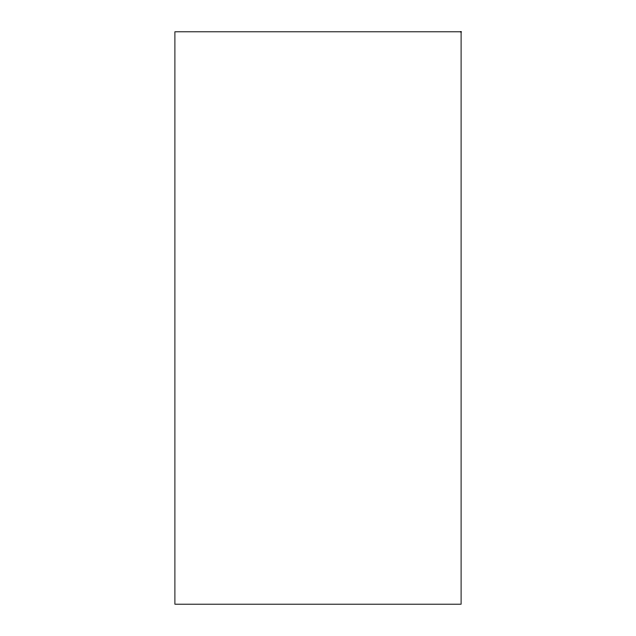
<?xml version="1.0" encoding="UTF-8"?>
<svg xmlns="http://www.w3.org/2000/svg" width="636" height="636" viewBox="0 0 636 636"><rect width="100%" height="100%" fill="white"/><g stroke="black" fill="none" stroke-linecap="round" stroke-linejoin="round"><path stroke-width="0.95" d="M461.1 31.8L174.9 31.8L174.9 604.2L461.1 604.2L461.1 31.8"/></g></svg>
